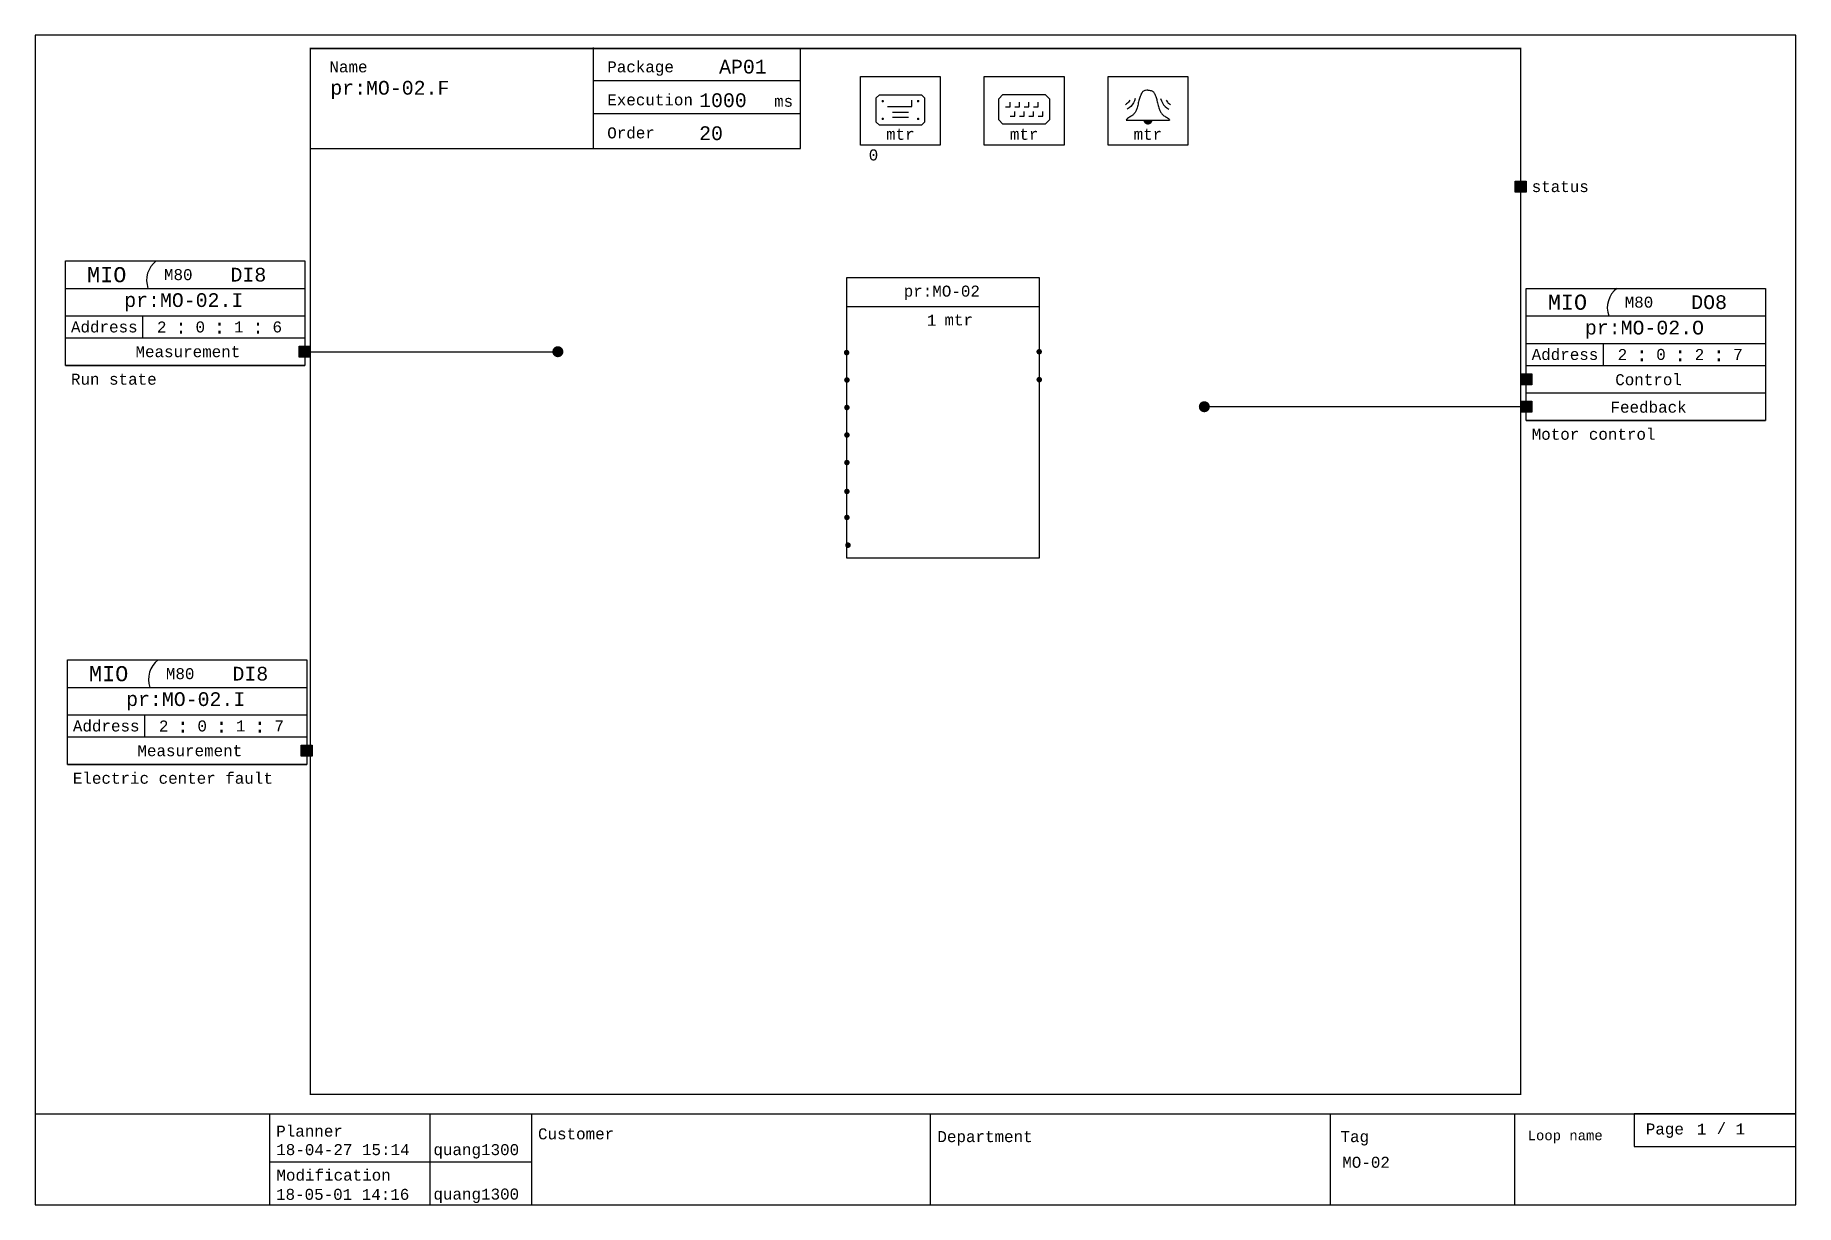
# Model space of a CAD drawing. Extents: x 0 to 640, y 0 to 425.
import ezdxf
from ezdxf.enums import TextEntityAlignment as Align

# ---------------------------------------------------------------- set-up
doc = ezdxf.new("R2010")
doc.units = 0
doc.header["$LTSCALE"] = 15
doc.header["$MEASUREMENT"] = 0
doc.layers.get('0').update_dxf_attribs({"linetype": 'CONTINUOUS'})
doc.layers.add('1', color=7, linetype='CONTINUOUS')
doc.styles.add('MONOTXT', font='Monotxt.shx')
doc.styles.get("Standard").update_dxf_attribs({"font": 'Monotxt.shx'})
doc.styles.add('TXT', font='Monotxt.shx')

# ---------------------------------------------------------------- blocks, each defined once
blk = doc.blocks.new('-SADMIN')
blk.add_lwpolyline([(1.28, 33), (1.28, 21.12), (60.01, 21.12), (60.01, 33), (1.28, 33)])
at = {"color": 7, "style": 'TXT'}
blk.add_text('Page', height=4, dxfattribs=at).set_placement((5.5, 25.54))
blk.add_text('/', height=4).set_placement((31.25, 25.72))
at = {"color": 7}
for tag, p in [('$PAGE_NO', (24.05, 25.52)), ('$PAGE_TOTAL', (38.1, 25.54))]:
    blk.add_attdef(tag, p, '', height=4, dxfattribs=at)
at = {"color": 7, "style": 'TXT', "flags": 1}
blk.add_attdef('$PAGE_CURR', (21.19, 20.01), '', height=4, dxfattribs=at)
at = {"color": 7, "flags": 1}
blk.add_attdef('$PAGE_SIZE', (21.19, 14.96), '', height=4, dxfattribs=at)
blk = doc.blocks.new('-ADMIN')
blk.add_line((85.24, 15.56), (180.37, 15.56))
at = {"color": 7}
blk.add_lwpolyline([(0, 0), (640, 0), (640, 425), (0, 425)], close=True, dxfattribs=at)
for points in [[(0, 33), (640, 33)], [(85.16, 32.99), (85.16, 0.02)], [(143.42, 33), (143.42, 0.02)], [(180.43, 33.2), (180.43, 0.02)], [(325.3, 32.67), (325.3, 0.14)], [(470.8, 32.67), (470.8, 0.14)], [(537.79, 32.67), (537.79, 0.14)]]:
    blk.add_lwpolyline(points, dxfattribs=at)
for s, height, p in [('Planner', 4, (87.62, 24.77)), ('Customer', 4, (182.78, 23.77)), ('Department', 4, (327.97, 22.77)), ('Tag', 4, (474.51, 22.77)), ('Loop name', 3.5, (542.55, 23.45)), ('Modification', 4, (87.7, 8.77))]:
    blk.add_text(s, height=height).set_placement(p)
at = {"color": 7, "style": 'MONOTXT'}
for tag, p, height in [('$PROCESSAREA1', (368, 23), 5), ('$CREATED', (87.63, 18.04), 4), ('$CREATOR', (144.76, 18.04), 4), ('$PROCESSAREA2', (368, 16), 5), ('$PROCESSAREA3', (368, 9), 5), ('$NAME', (475.15, 13.45), 4), ('$DESCRIPTION1', (543.15, 13.86), 4), ('$PROCESSAREA4', (368, 2), 5), ('$DESCRIPTION2', (543.24, 4.73), 4), ('$MODIFIED', (87.54, 1.79), 4), ('$MODIFIER', (144.76, 1.89), 4)]:
    blk.add_attdef(tag, p, '', height=height, dxfattribs=at)
at = {"color": 7, "style": 'MONOTXT', "flags": 1}
blk.add_attdef('$STATUS', (605, 5), '', height=4, dxfattribs=at)
blk = doc.blocks.new('-FADMIN')
for p, q in [((202.95, 408.51), (277.95, 408.51)), ((202.95, 396.51), (277.95, 396.51))]:
    blk.add_line(p, q)
at = {"const_width": 0.5}
blk.add_lwpolyline([(539.98, 420.17), (539.98, 40.17), (99.98, 40.17), (99.98, 420.17), (539.98, 420.17)], dxfattribs=at)
for points in [[(99.92, 383.79), (278.21, 383.79), (278.21, 420.22)], [(202.95, 383.77), (202.95, 420.51)]]:
    blk.add_lwpolyline(points)
for s, p in [('Name', (106.95, 411.51)), ('Package', (207.95, 411.51)), ('Execution', (207.95, 399.51)), ('ms', (268.6, 399.01)), ('Order', (207.95, 387.51))]:
    blk.add_text(s, height=4).set_placement(p)
for tag, p in [('$DESTINATION', (248.61, 411.08)), ('$NAME', (107.28, 403.4)), ('$EXECUTION', (241.35, 398.89)), ('$ORDINAL', (241.35, 386.89))]:
    blk.add_attdef(tag, p, '', height=5)
blk = doc.blocks.new('-IO_DI8')
at = {"color": 7}
for p, q in [((-89, 23), (-2, 23)), ((-89, 13), (-2, 13)), ((-61, 13), (-61, 5)), ((-89, 5), (-2, 5)), ((-89, -5), (-2, -5))]:
    blk.add_line(p, q, dxfattribs=at)
for points in [[(-89, 33), (-2, 33), (-2, -5), (-89, -5), (-89, 33)], [(-4, 2), (0, 2), (0, -2), (-4, -2), (-4, 2)]]:
    blk.add_lwpolyline(points, dxfattribs=at)
blk.add_arc((-50.62, 25.94), 8.88, 127.27, 199.33, dxfattribs=at)
blk.add_solid([(-3.96, 1.96), (-0.04, 1.96), (-3.96, -1.96), (-0.04, -1.96)], dxfattribs=at)
at = {"color": 7, "style": 'TXT'}
for s, height, p in [('MIO', 5.5, (-74, 28)), ('M80', 4, (-48, 28)), (':', 5, (-47, 9)), (':', 5, (-33, 9)), (':', 5, (-19, 9)), ('Measurement', 4, (-44.5, 0))]:
    blk.add_text(s, height=height, dxfattribs=at).set_placement(p, align=Align.MIDDLE)
blk.add_text('Address', height=4, dxfattribs=at).set_placement((-87, 9), align=Align.MIDDLE_LEFT)
for tag, p, flags in [('$IOCABINET', (-30, 50), 1), ('$IOFBLOCK', (-30, 45), 3), ('$ALTYPE', (-30, 40), 3), ('$TYPE', (-30, 35), 3), ('$PAR1', (-87, -22), 1), ('$SIM_HEADER', (-30, -22), 1), ('$PAR2', (-87, -28), 1), ('$SIM_BASENAME1', (-30, -28), 3), ('$PAR3', (-87, -34), 1), ('$SIM_BASENAME2', (-30, -34), 3), ('$PAR4', (-87, -40), 1), ('$SIM_BASENAME3', (-30, -40), 3), ('$PAR5', (-87, -46), 3), ('$SIM_IOTYPE', (-30, -46), 3), ('$SIM_TYPE', (-30, -52), 3), ('$SIM_INTERFACEDEFAULTTYPE', (-30, -58), 3), ('$SIM_VALUETYPE', (-30, -64), 3), ('$SIM_MIN_ATTR', (-30, -70), 3), ('$SIM_MAX_ATTR', (-30, -76), 3), ('$SIM_SIMGRP', (-30, -82), 1), ('$SIM_PERMITTED', (-30, -88), 1), ('$SIM_LOCATION', (-30, -94), 1), ('$SIM_DOCLINK1', (-30, -100), 1), ('$SIM_DOCLINK2', (-30, -106), 1), ('$SIM_DOCLINK3', (-30, -112), 1), ('$SIM_DOCLINK4', (-30, -118), 1), ('$SIM_DOCLINK5', (-30, -124), 1), ('$SIM_IOMAPPING', (-30, -130), 1), ('$SIM_DEVICETAG', (-30, -136), 1), ('$SIM_TAG', (-30, -142), 1), ('$SIM_SCANRATE', (-30, -148), 1), ('$SIM_INTERFACETYPE', (-30, -154), 1), ('$SIM_ADDINFO', (-30, -160), 1), ('$SIM_COMMENTS', (-30, -166), 1)]:
    blk.add_attdef(tag, p, '', height=4, dxfattribs=dict(at, flags=flags))
for tag, height, p in [('$IOCARDTYP', 5, (-22.5, 28)), ('$NAME', 5, (-46, 18)), ('$FBC(2-15)', 4, (-54, 9)), ('$PIC(0-15)', 4, (-40, 9)), ('$CARD(0-15)', 4, (-26, 9)), ('$CHANNEL(0-7)', 4, (-12, 9))]:
    blk.add_attdef(tag, text='', height=height, dxfattribs=at).set_placement(p, align=Align.MIDDLE)
at = {"color": 7, "style": 'TXT', "flags": 2}
blk.add_attdef('M>BIN', text='', height=4, dxfattribs=at).set_placement((-6, -1.5), align=Align.RIGHT)
at = {"color": 7, "style": 'TXT'}
blk.add_attdef('$COMMENT', (-87, -12), '', height=4, dxfattribs=at)
blk = doc.blocks.new('-IO_DO8_BO')
at = {"color": 7}
for p, q in [((2, 23), (89, 23)), ((2, 13), (89, 13)), ((30, 13), (30, 5)), ((2, 5), (89, 5)), ((2, -5), (89, -5)), ((2, -15), (89, -15))]:
    blk.add_line(p, q, dxfattribs=at)
for points in [[(2, 33), (89, 33), (89, -15), (2, -15), (2, 33)], [(0, 2), (4, 2), (4, -2), (0, -2), (0, 2)], [(0, -8), (4, -8), (4, -12), (0, -12), (0, -8)]]:
    blk.add_lwpolyline(points, dxfattribs=at)
blk.add_arc((40.38, 25.94), 8.88, 127.27, 199.33, dxfattribs=at)
at = {"color": 6}
blk.add_solid([(0.04, 1.96), (3.96, 1.96), (0.04, -1.96), (3.96, -1.96)], dxfattribs=at)
at = {"color": 7}
blk.add_solid([(0.04, -8.04), (3.96, -8.04), (0.04, -11.96), (3.96, -11.96)], dxfattribs=at)
at = {"color": 7, "style": 'TXT'}
for s, height, p in [('MIO', 5.5, (17, 28)), ('M80', 4, (43, 28)), (':', 5, (44, 9)), (':', 5, (58, 9)), (':', 5, (72, 9)), ('Control', 4, (46.5, 0)), ('Feedback', 4, (46.5, -10))]:
    blk.add_text(s, height=height, dxfattribs=at).set_placement(p, align=Align.MIDDLE)
blk.add_text('Address', height=4, dxfattribs=at).set_placement((4, 9), align=Align.MIDDLE_LEFT)
for tag, p, flags in [('$IOCABINET', (61, 50), 1), ('$IOFBLOCK', (61, 45), 3), ('$ALTYPE', (61, 40), 3), ('$TYPE', (61, 35), 3), ('C<BO', (5, -1.5), 2), ('CB>BIN', (5, -11.5), 2), ('$PAR1', (4, -32), 1), ('$SIM_HEADER', (61, -32), 1), ('$PAR2', (4, -38), 1), ('$SIM_BASENAME1', (61, -38), 3), ('$PAR3', (4, -44), 1), ('$SIM_BASENAME2', (61, -44), 3), ('$PAR4', (4, -50), 1), ('$SIM_BASENAME3', (61, -50), 3), ('$PAR5', (4, -56), 1), ('$SIM_BASENAME4', (61, -56), 3), ('$PAR6', (4, -62), 1), ('$SIM_IOTYPE', (61, -62), 3), ('$SIM_TYPE', (61, -68), 3), ('$SIM_INTERFACEDEFAULTTYPE', (61, -74), 3), ('$SIM_VALUETYPE', (61, -80), 3), ('$SIM_MIN_ATTR', (61, -86), 3), ('$SIM_MAX_ATTR', (61, -92), 3), ('$SIM_SIMGRP', (61, -98), 1), ('$SIM_PERMITTED', (61, -104), 1), ('$SIM_LOCATION', (61, -110), 1), ('$SIM_DOCLINK1', (61, -116), 1), ('$SIM_DOCLINK2', (61, -122), 1), ('$SIM_DOCLINK3', (61, -128), 1), ('$SIM_DOCLINK4', (61, -134), 1), ('$SIM_DOCLINK5', (61, -140), 1), ('$SIM_IOMAPPING', (61, -146), 1), ('$SIM_DEVICETAG', (61, -152), 1), ('$SIM_TAG', (61, -158), 1), ('$SIM_SCANRATE', (61, -164), 1), ('$SIM_INTERFACETYPE', (61, -170), 1), ('$SIM_ADDINFO', (61, -176), 1), ('$SIM_COMMENTS', (61, -182), 1)]:
    blk.add_attdef(tag, p, '', height=4, dxfattribs=dict(at, flags=flags))
for tag, height, p in [('$IOCARDTYP', 5, (68.5, 28)), ('$NAME', 5, (45, 18)), ('$FBC(2-15)', 4, (37, 9)), ('$PIC(0-15)', 4, (51, 9)), ('$CARD(0-15)', 4, (65, 9)), ('$CHANNEL(0-7)', 4, (79, 9))]:
    blk.add_attdef(tag, text='', height=height, dxfattribs=at).set_placement(p, align=Align.MIDDLE)
blk.add_attdef('$COMMENT', (4, -22), '', height=4, dxfattribs=at)
blk = doc.blocks.new('-OPBIN')
at = {"color": 7}
blk.add_lwpolyline([(-2, 2), (2, 2), (2, -2), (-2, -2)], close=True, dxfattribs=at)
blk.add_solid([(-1.95, 1.95), (1.95, 1.95), (-1.95, -1.95), (1.95, -1.95)], dxfattribs=at)
at = {"color": 7, "style": 'TXT'}
for tag, p, flags in [('$TYPE', (4, 8), 3), ('$CP', (0, -1.6), 2)]:
    blk.add_attdef(tag, p, '', height=4, dxfattribs=dict(at, flags=flags))
for tag, p in [('$COMMENT', (4, 3)), ('$NAME', (4, -2)), ('$VALUE', (4, -7))]:
    blk.add_attdef(tag, p, '', height=4, dxfattribs=at)
blk = doc.blocks.new('MTR_EXT')
blk.add_line((0.08, 16.43), (70.02, 16.43))
at = {"color": 7}
blk.add_lwpolyline([(0, 27), (70, 27), (70, -75), (0, -75)], close=True, dxfattribs=at)
at = {"const_width": 1}
for points in [[(-0.53, -0.32, 1), (0.47, -0.32, 1)], [(-0.43, -10.28, 1), (0.57, -10.28, 1)], [(69.48, -10.16, 1), (70.48, -10.16, 1)], [(-0.43, -20.28, 1), (0.57, -20.28, 1)], [(-0.43, -30.28, 1), (0.57, -30.28, 1)], [(-0.43, -40.29, 1), (0.57, -40.29, 1)], [(-0.43, -50.78, 1), (0.57, -50.78, 1)], [(-0.43, -60.23, 1), (0.57, -60.23, 1)]]:
    blk.add_lwpolyline(points, format="xyb", close=True, dxfattribs=at)
at = {"color": 6, "const_width": 1}
blk.add_lwpolyline([(69.47, -0.01, 1), (70.47, -0.01, 1)], format="xyb", close=True, dxfattribs=at)
at = {"color": 3, "const_width": 1}
blk.add_lwpolyline([(-0.03, -70.31, 1), (0.97, -70.31, 1)], format="xyb", close=True, dxfattribs=at)
blk.add_text('mtr', height=4).set_placement((35.53, 9.55))
blk.add_attdef('$PORT', text='', height=4).set_placement((34.58, 21.41), align=Align.MIDDLE)
blk.add_attdef('$ORDER', text='', height=4).set_placement((32.59, 9.44), align=Align.RIGHT)
for tag, p, flags in [('$NAME', (50.22, 9.58), 3), ('INS<', (2.89, -2.42), 2), ('AFTFC=', (24.05, -1.36), 1), ('TON=', (24.05, -5.75), 1), ('M<', (2.89, -12.42), 2), ('TOFF=', (23.71, -10.55), 1), ('CUU=', (24.99, -15.54), 1), ('A<', (3.38, -22.09), 2), ('TTCUR=', (24.35, -20.66), 1), ('CURH<', (25.3, -26.19), 1), ('MA<', (3.38, -32.09), 2), ('CURHH<', (24.65, -30.53), 1), ('FOFF<', (3.04, -42.64), 2), ('E1<', (2.89, -52.41), 2), ('E2<', (2.89, -62.07), 2), ('CUR<', (2.64, -72.23), 2)]:
    blk.add_attdef(tag, p, '', height=4, dxfattribs=dict(flags=flags))
at = {"color": 7, "flags": 2}
for tag, p in [('ON>', (67.9, -1.63)), ('ONB<', (68.27, -11.43))]:
    blk.add_attdef(tag, text='', height=4, dxfattribs=at).set_placement(p, align=Align.RIGHT)
at = {"color": 7, "flags": 1}
for tag, p in [('CURHYST=', (24.16, -38.12)), ('MAC<', (23.43, -44.79)), ('AMC<', (23.06, -50.57))]:
    blk.add_attdef(tag, p, '', height=4, dxfattribs=at)
blk = doc.blocks.new('-CE_MTR')
at = {"color": 7}
for points in [[(0, 0), (0, 25), (29, 25), (29, 0)], [(23.31, 17.22), (23.31, 8.44), (22.14, 7.28), (6.93, 7.28), (5.76, 8.44), (5.76, 17.22), (6.93, 18.39), (22.14, 18.39)]]:
    blk.add_lwpolyline(points, close=True, dxfattribs=at)
at = {"color": 7, "const_width": 0.44}
for points in [[(7.88, 16.04, 1), (8.32, 16.04, 1)], [(20.75, 16.04, 1), (21.19, 16.04, 1)], [(7.88, 9.61, 1), (8.32, 9.61, 1)], [(20.75, 9.61, 1), (21.19, 9.61, 1)]]:
    blk.add_lwpolyline(points, format="xyb", close=True, dxfattribs=at)
at = {"color": 7}
for points in [[(9.85, 14.08), (18.62, 14.08), (18.62, 16.41)], [(11.61, 12.07), (17.45, 12.07)], [(11.61, 10.25), (17.45, 10.25)]]:
    blk.add_lwpolyline(points, dxfattribs=at)
blk.add_text('mtr', height=4, dxfattribs=at).set_placement((14.5, 2), align=Align.CENTER)
blk.add_attdef('$DID', (3, -5.5), '', height=4, dxfattribs=at)
at = {"color": 7, "flags": 1}
for tag, p in [('$NAME', (5, -10)), ('$CR', (5, -15)), ('NAME1', (5, -20)), ('NAME2', (5, -25)), ('NAME3', (5, -30)), ('POS1', (5, -35)), ('POS2', (5, -40)), ('POS3', (5, -45)), ('OPTM', (5, -55)), ('INFO', (5, -50)), ('POSOP', (5, -60)), ('CURUNIT', (5, -65)), ('CURPREC', (5, -70)), ('E1SMB', (5, -80)), ('E1NAME', (5, -85)), ('E1ALMTXT', (5, -90)), ('E2SMB', (5, -95)), ('E2NAME', (5, -100)), ('E2ALMTXT', (5, -105)), ('E3SMB', (5, -110)), ('E3NAME', (5, -115)), ('E3ALMTXT', (5, -120)), ('E4SMB', (5, -125)), ('E4NAME', (5, -130)), ('E4ALMTXT', (5, -135)), ('E5SMB', (5, -140)), ('E5NAME', (5, -145)), ('E5ALTXT', (5, -150)), ('E6SMB', (5, -155)), ('E6NAME', (5, -160)), ('E6ALMTXT', (5, -165)), ('--FON', (5, -170)), ('--FOFF', (5, -175)), ('--WD', (5, -180)), ('--CURHH', (5, -185)), ('--CURH', (5, -190)), ('--E1', (5, -195)), ('--E2', (5, -200)), ('--E3', (5, -205)), ('--E4', (5, -210)), ('--E5', (5, -215)), ('--E6', (5, -220)), ('---OMA', (5, -225)), ('---OM', (5, -230)), ('---OLD', (5, -235)), ('---OESTO', (5, -240)), ('AREAOP', (5, -245))]:
    blk.add_attdef(tag, p, '', height=4, dxfattribs=at)
blk = doc.blocks.new('-OD_MTR')
for p, q in [((7.67, 13.98), (9.38, 13.98)), ((9.38, 13.98), (9.38, 15.69)), ((11.09, 13.98), (12.8, 13.98)), ((12.8, 13.98), (12.8, 15.69)), ((14.51, 13.98), (16.22, 13.98)), ((16.22, 13.98), (16.22, 15.69)), ((17.93, 13.98), (19.64, 13.98)), ((19.64, 13.98), (19.64, 15.69)), ((9.38, 10.56), (11.09, 10.56)), ((11.09, 10.56), (11.09, 12.27)), ((12.8, 10.56), (14.51, 10.56)), ((14.51, 10.56), (14.51, 12.27)), ((16.22, 10.56), (17.93, 10.56)), ((17.93, 10.56), (17.93, 12.27)), ((19.64, 10.56), (21.35, 10.56)), ((21.35, 10.56), (21.35, 12.27))]:
    blk.add_line(p, q)
at = {"color": 7}
for points in [[(0, 0), (0, 25), (29, 25), (29, 0)], [(22.2, 18.45), (23.74, 16.91), (23.74, 9.22), (22.2, 7.68), (6.81, 7.68), (5.27, 9.22), (5.27, 16.91), (6.81, 18.45)]]:
    blk.add_lwpolyline(points, close=True, dxfattribs=at)
blk.add_text('mtr', height=4, dxfattribs=at).set_placement((14.5, 2), align=Align.CENTER)
at = {"color": 7, "flags": 1}
for tag, p in [('$NAME', (5, -10)), ('$CR', (5, -15)), ('POS', (5, -20)), ('PREFIX', (5, -25)), ('PDATA', (5, -30)), ('--ALM', (5, -35)), ('TXT1SEL', (5, -40)), ('TXT2SEL', (5, -45))]:
    blk.add_attdef(tag, p, '', height=4, dxfattribs=at)
blk = doc.blocks.new('-AL_MTR')
at = {"color": 7}
blk.add_lwpolyline([(0, 0), (0, 25), (29, 25), (29, 0)], close=True, dxfattribs=at)
at = {"color": 1}
for points in [[(14.51, 20.02), (14.05, 20), (13.67, 19.96), (13.35, 19.9), (13.09, 19.81), (12.86, 19.69), (12.67, 19.55), (12.51, 19.39), (12.36, 19.21), (12.23, 19), (12.1, 18.78), (11.99, 18.53), (11.88, 18.27), (11.77, 17.98), (11.66, 17.68), (11.55, 17.36), (11.44, 17.01), (11.33, 16.64), (11.22, 16.24), (11.11, 15.82), (11, 15.38), (10.89, 14.94), (10.79, 14.49), (10.68, 14.07), (10.57, 13.67), (10.46, 13.3), (10.34, 12.97), (10.22, 12.66), (10.1, 12.38), (9.96, 12.12), (9.8, 11.86), (9.63, 11.62), (9.43, 11.39), (9.22, 11.17), (8.97, 10.95), (8.7, 10.75), (8.41, 10.55), (8.08, 10.36), (7.74, 10.17), (7.4, 9.97), (7.09, 9.74), (6.83, 9.49), (6.63, 9.18)], [(14.51, 20.02), (14.96, 20), (15.34, 19.96), (15.66, 19.9), (15.93, 19.81), (16.15, 19.69), (16.34, 19.55), (16.51, 19.39), (16.65, 19.21), (16.79, 19), (16.91, 18.78), (17.02, 18.53), (17.13, 18.27), (17.24, 17.98), (17.35, 17.68), (17.46, 17.36), (17.57, 17.01), (17.68, 16.64), (17.79, 16.24), (17.9, 15.82), (18.01, 15.38), (18.12, 14.94), (18.23, 14.49), (18.34, 14.07), (18.45, 13.67), (18.56, 13.3), (18.67, 12.97), (18.79, 12.66), (18.92, 12.38), (19.06, 12.12), (19.21, 11.86), (19.39, 11.62), (19.58, 11.39), (19.8, 11.17), (20.04, 10.95), (20.31, 10.75), (20.61, 10.55), (20.94, 10.36), (21.28, 10.17), (21.61, 9.97), (21.92, 9.74), (22.18, 9.49), (22.39, 9.18)], [(6.63, 9.18), (22.39, 9.18)]]:
    blk.add_lwpolyline(points, dxfattribs=at)
at = {"color": 7}
for points in [[(7.94, 16.41), (7.66, 15.99), (7.44, 15.69), (7.24, 15.46), (7.02, 15.26), (6.72, 15.05), (6.3, 14.76)], [(9.91, 17.06), (9.58, 16.16), (9.22, 15.38), (8.8, 14.72), (8.3, 14.14), (7.7, 13.62), (6.96, 13.12)], [(19.1, 17.06), (19.44, 16.16), (19.8, 15.38), (20.21, 14.72), (20.71, 14.14), (21.31, 13.62), (22.06, 13.12)], [(21.07, 16.41), (21.35, 15.99), (21.57, 15.69), (21.77, 15.46), (22, 15.26), (22.3, 15.05), (22.71, 14.76)]]:
    blk.add_lwpolyline(points, dxfattribs=at)
at = {"color": 7, "const_width": 1.64}
blk.add_lwpolyline([(13.69, 9.18, 1), (15.33, 9.18, 1)], format="xyb", dxfattribs=at)
at = {"color": 7}
blk.add_text('mtr', height=4, dxfattribs=at).set_placement((14.5, 2), align=Align.CENTER)
at = {"color": 7, "flags": 1}
for tag, p in [('$NAME', (5, -10)), ('$CR', (5, -15)), ('PREFIX', (5, -20)), ('AREAAL', (5, -25)), ('AREAMS', (5, -30)), ('--FON', (5, -35)), ('--FOFF', (5, -40)), ('--WD', (5, -45)), ('--CURH', (5, -50)), ('--CURHH', (5, -55)), ('--E1', (5, -60)), ('--E2', (5, -65)), ('--E3', (5, -70)), ('--E4', (5, -75)), ('--E5', (5, -80)), ('--E6', (5, -85)), ('EDGEAL', (5, -90)), ('ACKDEMAL', (5, -95)), ('PRIAL', (5, -100)), ('USERAL', (5, -105)), ('RESAL', (5, -110)), ('EDGEMS', (5, -115)), ('ACKDEMMS', (5, -120)), ('USERMS', (5, -125)), ('RESMS', (5, -130))]:
    blk.add_attdef(tag, p, '', height=4, dxfattribs=at)

msp = doc.modelspace()

# ---------------------------------------------------------------- linework, layer by layer
at = {"layer": '1', "color": 7}
for points in [[(190, 310, 0, 0, 0), (190, 370, 0, 0, 0), (535, 370, 0, 0, 0), (535, 370, 5, 0, 0), (540, 370, 0, 0, 0)], [(190, 310, 0, 0, 0), (290, 310, 0, 0, 0), (290, 310, 5, 0, 0), (295, 310, 0, 0, 0)], [(425, 290, 0, 0, 0), (395, 290, 0, 0, 0), (395, 300, 0, 0, 0), (370, 300, 0, 0, 0), (370, 300, 5, 0, 0), (365, 300, 0, 0, 0)], [(425, 290, 0, 0, 0), (425, 200, 0, 0, 0), (210, 200, 0, 0, 0), (210, 280, 0, 0, 0), (290, 280, 0, 0, 0), (290, 280, 5, 0, 0), (295, 280, 0, 0, 0)], [(100, 165, 0, 0, 0), (245, 165, 0, 0, 0), (245, 260, 0, 0, 0), (290, 260, 0, 0, 0), (290, 260, 5, 0, 0), (295, 260, 0, 0, 0)]]:
    msp.add_lwpolyline(points, format="xyseb", dxfattribs=at)
for points in [[(100, 310), (190, 310)], [(540, 290), (425, 290)]]:
    msp.add_lwpolyline(points, dxfattribs=at)
for points in [[(189, 310, 2, 2, 1), (191, 310, 2, 2, 1)], [(424, 290, 2, 2, 1), (426, 290, 2, 2, 1)]]:
    msp.add_lwpolyline(points, format="xyseb", close=True, dxfattribs=at)
at = {"layer": '1', "color": 6}
msp.add_lwpolyline([(365, 310, 0, 0, 0), (525, 310, 0, 0, 0), (525, 300, 0, 0, 0), (535, 300, 0, 0, 0), (535, 300, 5, 0, 0), (540, 300, 0, 0, 0)], format="xyseb", dxfattribs=at)

# ---------------------------------------------------------------- block references
at = {"color": 7}
msp.add_blockref('-ADMIN', (0, 0), dxfattribs=at).add_auto_attribs({'$NAME': 'MO-02', '$CREATOR': 'quang1300', '$CREATED': '18-04-27 15:14', '$MODIFIER': 'quang1300', '$MODIFIED': '18-05-01 14:16'})
at = {"layer": '1', "color": 7}
for name, p, values in [('-FADMIN', (0, 0), {'$NAME': 'pr:MO-02.F', '$DESTINATION': 'AP01', '$EXECUTION': '1000', '$ORDINAL': '20'}), ('-CE_MTR', (300, 385), {'$DID': '0'}), ('-OPBIN', (540, 370), {'$NAME': 'status'}), ('-SADMIN', (580, 0), {'$PAGE_NO': '1', '$PAGE_TOTAL': '1'})]:
    msp.add_blockref(name, p, dxfattribs=at).add_auto_attribs(values)
for name, p in [('-OD_MTR', (345, 385)), ('-AL_MTR', (390, 385))]:
    msp.add_blockref(name, p, dxfattribs=at)
ref = msp.add_blockref('-IO_DI8', (100, 310), dxfattribs=at)
ref.add_attrib('$NAME', 'pr:MO-02.I', dxfattribs={"layer": '0', "color": 7, "height": 5, "style": 'TXT'}).set_placement((54, 328), align=Align.MIDDLE)
ref.add_attrib('$IOCARDTYP', 'DI8', dxfattribs={"layer": '0', "color": 7, "height": 5, "style": 'TXT'}).set_placement((77.5, 338), align=Align.MIDDLE)
ref.add_attrib('$FBC(2-15)', '2', dxfattribs={"layer": '0', "color": 7, "height": 4, "style": 'TXT'}).set_placement((46, 319), align=Align.MIDDLE)
ref.add_attrib('$PIC(0-15)', '0', dxfattribs={"layer": '0', "color": 7, "height": 4, "style": 'TXT'}).set_placement((60, 319), align=Align.MIDDLE)
ref.add_attrib('$CARD(0-15)', '1', dxfattribs={"layer": '0', "color": 7, "height": 4, "style": 'TXT'}).set_placement((74, 319), align=Align.MIDDLE)
ref.add_attrib('$CHANNEL(0-7)', '6', dxfattribs={"layer": '0', "color": 7, "height": 4, "style": 'TXT'}).set_placement((88, 319), align=Align.MIDDLE)
ref.add_attrib('$COMMENT', 'Run state', (13, 298), dxfattribs={"layer": '0', "color": 7, "height": 4, "style": 'TXT'})
ref = msp.add_blockref('MTR_EXT', (295, 310), dxfattribs=at)
ref.add_attrib('$ORDER', '1', dxfattribs={"layer": '0', "height": 4}).set_placement((327.59, 319.44), align=Align.RIGHT)
ref.add_attrib('$PORT', 'pr:MO-02', dxfattribs={"layer": '0', "height": 4}).set_placement((329.58, 331.41), align=Align.MIDDLE)
at = {"layer": '1', "color": 3}
ref = msp.add_blockref('-IO_DO8_BO', (540, 300), dxfattribs=at)
ref.add_attrib('$NAME', 'pr:MO-02.O', dxfattribs={"layer": '0', "color": 7, "height": 5, "style": 'TXT'}).set_placement((585, 318), align=Align.MIDDLE)
ref.add_attrib('$IOCARDTYP', 'DO8', dxfattribs={"layer": '0', "color": 7, "height": 5, "style": 'TXT'}).set_placement((608.5, 328), align=Align.MIDDLE)
ref.add_attrib('$FBC(2-15)', '2', dxfattribs={"layer": '0', "color": 7, "height": 4, "style": 'TXT'}).set_placement((577, 309), align=Align.MIDDLE)
ref.add_attrib('$PIC(0-15)', '0', dxfattribs={"layer": '0', "color": 7, "height": 4, "style": 'TXT'}).set_placement((591, 309), align=Align.MIDDLE)
ref.add_attrib('$CARD(0-15)', '2', dxfattribs={"layer": '0', "color": 7, "height": 4, "style": 'TXT'}).set_placement((605, 309), align=Align.MIDDLE)
ref.add_attrib('$CHANNEL(0-7)', '7', dxfattribs={"layer": '0', "color": 7, "height": 4, "style": 'TXT'}).set_placement((619, 309), align=Align.MIDDLE)
ref.add_attrib('$COMMENT', 'Motor control', (544, 278), dxfattribs={"layer": '0', "color": 7, "height": 4, "style": 'TXT'})
at = {"layer": '1', "color": 7}
ref = msp.add_blockref('-IO_DI8', (100.7, 165), dxfattribs=at)
ref.add_attrib('$NAME', 'pr:MO-02.I', dxfattribs={"layer": '0', "color": 7, "height": 5, "style": 'TXT'}).set_placement((54.7, 183), align=Align.MIDDLE)
ref.add_attrib('$IOCARDTYP', 'DI8', dxfattribs={"layer": '0', "color": 7, "height": 5, "style": 'TXT'}).set_placement((78.2, 193), align=Align.MIDDLE)
ref.add_attrib('$FBC(2-15)', '2', dxfattribs={"layer": '0', "color": 7, "height": 4, "style": 'TXT'}).set_placement((46.7, 174), align=Align.MIDDLE)
ref.add_attrib('$PIC(0-15)', '0', dxfattribs={"layer": '0', "color": 7, "height": 4, "style": 'TXT'}).set_placement((60.7, 174), align=Align.MIDDLE)
ref.add_attrib('$CARD(0-15)', '1', dxfattribs={"layer": '0', "color": 7, "height": 4, "style": 'TXT'}).set_placement((74.7, 174), align=Align.MIDDLE)
ref.add_attrib('$CHANNEL(0-7)', '7', dxfattribs={"layer": '0', "color": 7, "height": 4, "style": 'TXT'}).set_placement((88.7, 174), align=Align.MIDDLE)
ref.add_attrib('$COMMENT', 'Electric center fault', (13.7, 153), dxfattribs={"layer": '0', "color": 7, "height": 4, "style": 'TXT'})

doc.saveas('drawing.dxf')
